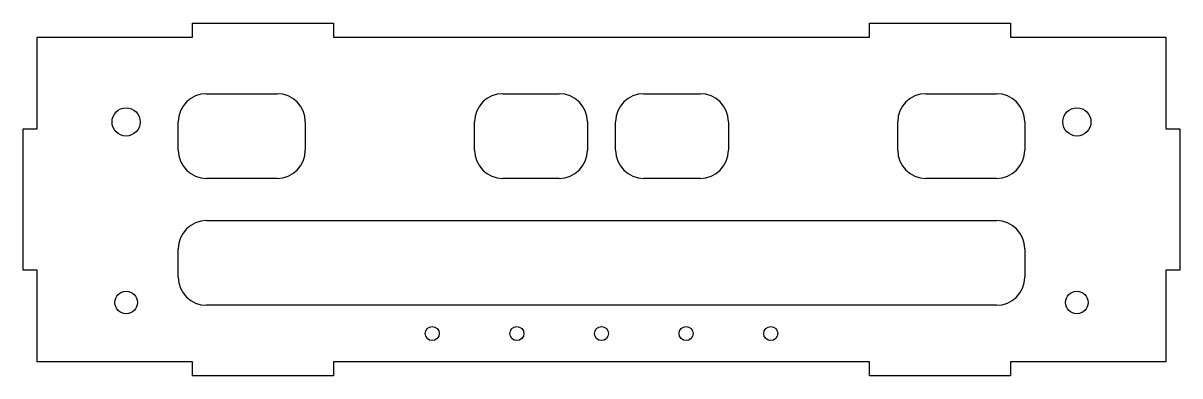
# Model space of a CAD drawing. Header units: millimetres. Extents: x -5 to 405, y -5 to 120.
import ezdxf

# ---------------------------------------------------------------- set-up
doc = ezdxf.new("R2010")
doc.units = ezdxf.units.MM

msp = doc.modelspace()

# ---------------------------------------------------------------- linework, layer by layer
at = {"color": 7, "linetype": 'Continuous', "lineweight": 25}
for p, q in [((55, 115), (55, 120)), ((55, 120), (105, 120)), ((105, 120), (105, 115)), ((295, 115), (295, 120)), ((295, 120), (345, 120)), ((345, 120), (345, 115)), ((0, 82.5), (0, 115)), ((0, 115), (55, 115)), ((105, 115), (295, 115)), ((345, 115), (400, 115)), ((400, 115), (400, 82.5)), ((60, 95), (85, 95)), ((165, 95), (185, 95)), ((215, 95), (235, 95)), ((315, 95), (340, 95)), ((-5, 32.5), (-5, 82.5)), ((-5, 82.5), (0, 82.5)), ((50, 75), (50, 85)), ((95, 85), (95, 75)), ((155, 75), (155, 85)), ((195, 85), (195, 75)), ((205, 75), (205, 85)), ((245, 85), (245, 75)), ((305, 75), (305, 85)), ((350, 85), (350, 75)), ((400, 82.5), (405, 82.5)), ((405, 82.5), (405, 32.5)), ((85, 65), (60, 65)), ((185, 65), (165, 65)), ((235, 65), (215, 65)), ((340, 65), (315, 65)), ((60, 50), (340, 50)), ((50, 30), (50, 40)), ((350, 40), (350, 30)), ((0, 32.5), (-5, 32.5)), ((0, 0), (0, 32.5)), ((405, 32.5), (400, 32.5)), ((400, 32.5), (400, 0)), ((340, 20), (60, 20)), ((55, 0), (0, 0)), ((55, -5), (55, 0)), ((295, 0), (105, 0)), ((105, 0), (105, -5)), ((295, -5), (295, 0)), ((400, 0), (345, 0)), ((345, 0), (345, -5)), ((105, -5), (55, -5)), ((345, -5), (295, -5))]:
    msp.add_line(p, q, dxfattribs=at)
for centre, radius in [((31.5, 85), 5), ((368.5, 85), 5), ((31.5, 21), 4), ((368.5, 21), 4), ((140, 10), 2.5), ((170, 10), 2.5), ((200, 10), 2.5), ((230, 10), 2.5), ((260, 10), 2.5)]:
    msp.add_circle(centre, radius, dxfattribs=at)
for centre, start, end in [((60, 85), 90, 180), ((85, 85), 0, 90), ((165, 85), 90, 180), ((185, 85), 0, 90), ((215, 85), 90, 180), ((235, 85), 0, 90), ((315, 85), 90, 180), ((340, 85), 0, 90), ((60, 75), 180, 270), ((85, 75), 270, 0), ((165, 75), 180, 270), ((185, 75), 270, 0), ((215, 75), 180, 270), ((235, 75), 270, 0), ((315, 75), 180, 270), ((340, 75), 270, 0), ((60, 40), 90, 180), ((340, 40), 0, 90), ((60, 30), 180, 270), ((340, 30), 270, 0)]:
    msp.add_arc(centre, 10, start, end, dxfattribs=at)

doc.saveas('drawing.dxf')
